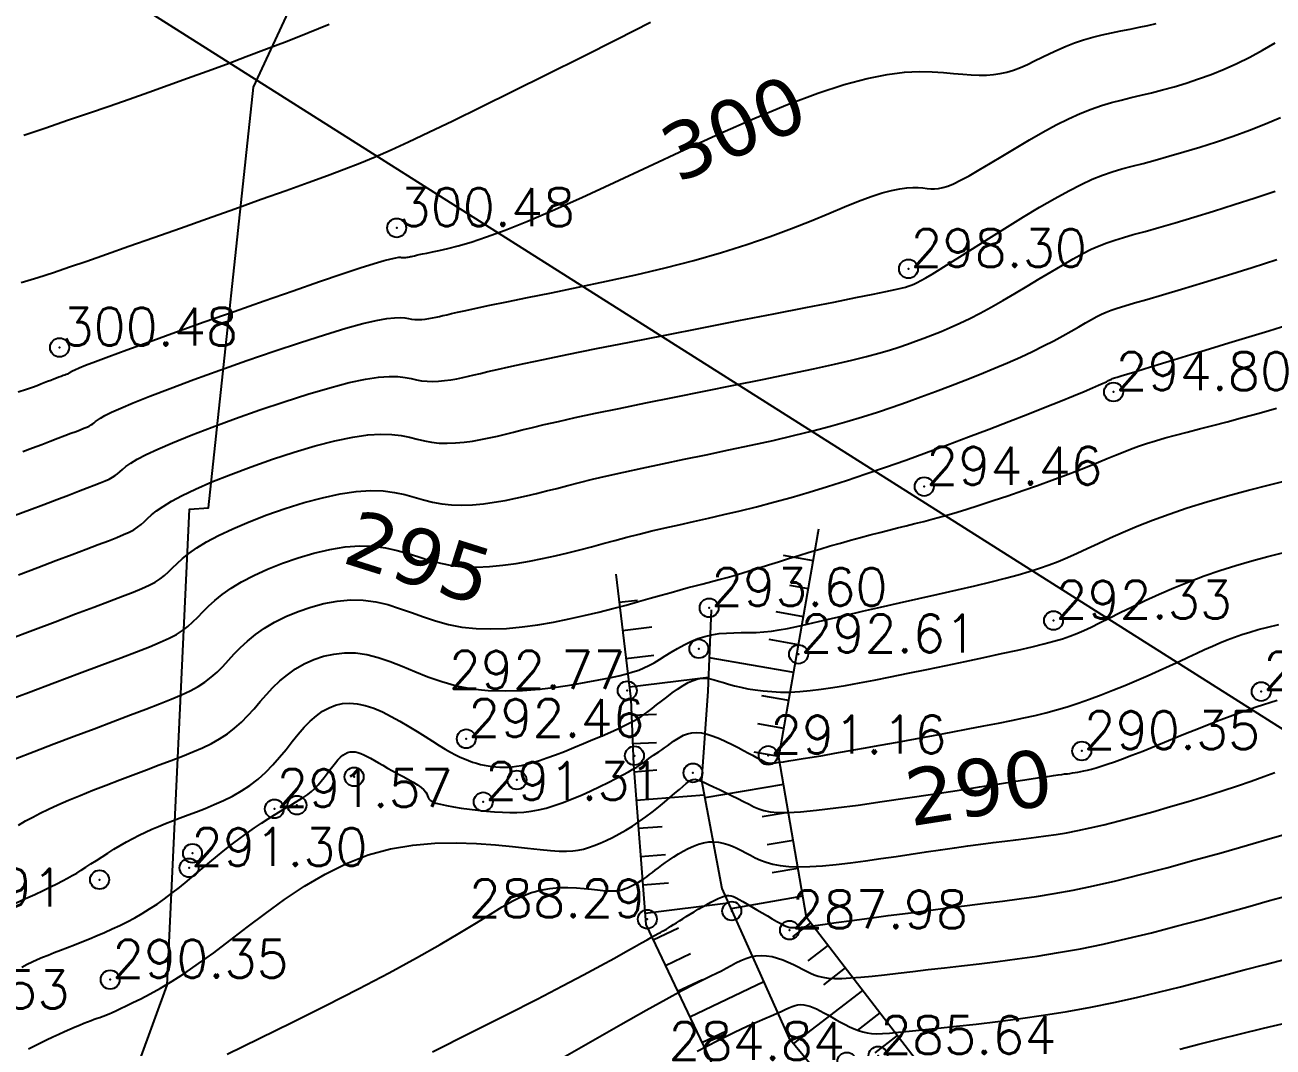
# Model space of a CAD drawing. Header units: millimetres. Extents: x 524954 to 526204, y 9523489 to 9524010.
# Drawn here: x 526052.41 to 526085.4, y 9523795.05 to 9523822.06 of the extents above; entities that cross this region are included whole.
import ezdxf
from ezdxf.enums import TextEntityAlignment as Align

# ---------------------------------------------------------------- set-up
doc = ezdxf.new("R2010")
doc.units = ezdxf.units.MM
doc.header["$PDMODE"] = 32
doc.header["$PDSIZE"] = 0.5
for name, color, linetype in [('CN_01_00', 3, 'Continuous'), ('CN_02_00', 4, 'Continuous'), ('CN_05_00', 6, 'Continuous'), ('CN_10_00', 1, 'Continuous'), ('Cotation Courbes de niveau', 7, 'Continuous'), ('Haut_Talus', 30, 'Continuous'), ('PLUME_2', 1, 'Continuous'), ('PLUME_4', 3, 'Continuous'), ('Talus', 2, 'Continuous'), ('TopoAlt', 3, 'Continuous'), ('TOPOJIS', 7, 'Continuous')]:
    doc.layers.add(name, color=color, linetype=linetype)
doc.styles.add('Simplex 1.0', font='Simplex.shx', dxfattribs={"width": 0.99, "height": 1})
doc.styles.add('Verdana 1.0', font='verdana.ttf', dxfattribs={"width": 0.99, "height": 1})

# ---------------------------------------------------------------- blocks, each defined once
blk = doc.blocks.new('TCPOINT M')
at = {"color": 0}
blk.add_point((0, 0), dxfattribs=at)
at = {"layer": 'TopoAlt', "style": 'Simplex 1.0', "width": 0.99}
blk.add_attdef('ALT', (0.15, 0.15), '', height=1, dxfattribs=at)

msp = doc.modelspace()

# ---------------------------------------------------------------- linework, layer by layer
at = {"layer": 'CN_01_00', "flags": 128}
for points, elevation in [([(526052.307, 9523815.254), (526052.746, 9523815.388), (526053.165, 9523815.521), (526053.589, 9523815.663), (526054.046, 9523815.82), (526054.563, 9523816), (526055.157, 9523816.209), (526055.815, 9523816.441), (526056.516, 9523816.689), (526057.238, 9523816.945), (526057.958, 9523817.202), (526058.656, 9523817.451), (526059.31, 9523817.685), (526059.897, 9523817.897), (526060.404, 9523818.082), (526060.85, 9523818.249), (526061.262, 9523818.409), (526061.664, 9523818.574), (526062.085, 9523818.757), (526062.55, 9523818.969), (526063.086, 9523819.222), (526063.72, 9523819.529), (526064.468, 9523819.895), (526065.308, 9523820.31), (526066.208, 9523820.757), (526067.136, 9523821.22), (526068.06, 9523821.682), (526068.948, 9523822.128)], 301), ([(526052.353, 9523810.784), (526052.609, 9523810.883), (526052.851, 9523810.976), (526053.074, 9523811.061), (526053.279, 9523811.139), (526053.462, 9523811.208), (526053.623, 9523811.268), (526053.758, 9523811.319), (526053.871, 9523811.363), (526053.965, 9523811.399), (526054.042, 9523811.431), (526054.105, 9523811.46), (526054.157, 9523811.488), (526054.2, 9523811.515), (526054.238, 9523811.544), (526054.276, 9523811.577), (526054.326, 9523811.617), (526054.402, 9523811.668), (526054.521, 9523811.736), (526054.696, 9523811.823), (526054.941, 9523811.934), (526055.273, 9523812.074), (526055.705, 9523812.247), (526056.246, 9523812.453), (526056.874, 9523812.686), (526057.56, 9523812.934), (526058.277, 9523813.188), (526058.997, 9523813.436), (526059.69, 9523813.668), (526060.329, 9523813.873), (526060.886, 9523814.042), (526061.339, 9523814.166), (526061.696, 9523814.25), (526061.971, 9523814.3), (526062.179, 9523814.323), (526062.334, 9523814.327), (526062.451, 9523814.317), (526062.544, 9523814.301), (526062.627, 9523814.286), (526062.713, 9523814.277), (526062.803, 9523814.275), (526062.896, 9523814.279), (526062.991, 9523814.287), (526063.086, 9523814.3), (526063.181, 9523814.317), (526063.275, 9523814.335), (526063.366, 9523814.356), (526063.457, 9523814.377), (526063.557, 9523814.401), (526063.682, 9523814.431), (526063.844, 9523814.469), (526064.058, 9523814.516), (526064.336, 9523814.576), (526064.694, 9523814.651), (526065.144, 9523814.742), (526065.695, 9523814.852), (526066.331, 9523814.981), (526067.034, 9523815.125), (526067.781, 9523815.284), (526068.554, 9523815.457), (526069.331, 9523815.642), (526070.092, 9523815.837), (526070.817, 9523816.042), (526071.49, 9523816.253), (526072.108, 9523816.467), (526072.674, 9523816.678), (526073.188, 9523816.883), (526073.654, 9523817.074), (526074.073, 9523817.249), (526074.446, 9523817.401), (526074.775, 9523817.526), (526075.064, 9523817.62), (526075.314, 9523817.687), (526075.531, 9523817.729), (526075.719, 9523817.753), (526075.881, 9523817.761), (526076.022, 9523817.759), (526076.145, 9523817.751), (526076.254, 9523817.74), (526076.355, 9523817.731), (526076.453, 9523817.729), (526076.556, 9523817.737), (526076.669, 9523817.76), (526076.8, 9523817.8), (526076.955, 9523817.864), (526077.141, 9523817.953), (526077.364, 9523818.074), (526077.63, 9523818.226), (526077.931, 9523818.406), (526078.259, 9523818.603), (526078.606, 9523818.811), (526078.961, 9523819.021), (526079.318, 9523819.225), (526079.666, 9523819.415), (526079.997, 9523819.582), (526080.305, 9523819.721), (526080.593, 9523819.835), (526080.866, 9523819.929), (526081.129, 9523820.007), (526081.387, 9523820.075), (526081.646, 9523820.137), (526081.911, 9523820.199), (526082.188, 9523820.265), (526082.48, 9523820.34), (526082.786, 9523820.426), (526083.104, 9523820.522), (526083.431, 9523820.631), (526083.765, 9523820.753), (526084.104, 9523820.889), (526084.445, 9523821.04), (526084.785, 9523821.207), (526085.123, 9523821.39), (526085.454, 9523821.583)], 299), ([(526052.238, 9523807.529), (526052.75, 9523807.724), (526053.224, 9523807.903), (526053.652, 9523808.065), (526054.028, 9523808.206), (526054.347, 9523808.326), (526054.613, 9523808.428), (526054.833, 9523808.514), (526055.014, 9523808.589), (526055.162, 9523808.657), (526055.284, 9523808.721), (526055.386, 9523808.786), (526055.476, 9523808.854), (526055.561, 9523808.929), (526055.65, 9523809.014), (526055.756, 9523809.109), (526055.889, 9523809.216), (526056.061, 9523809.336), (526056.282, 9523809.472), (526056.564, 9523809.624), (526056.919, 9523809.794), (526057.351, 9523809.982), (526057.847, 9523810.182), (526058.387, 9523810.385), (526058.952, 9523810.583), (526059.522, 9523810.769), (526060.079, 9523810.933), (526060.602, 9523811.07), (526061.072, 9523811.169), (526061.475, 9523811.226), (526061.817, 9523811.246), (526062.107, 9523811.237), (526062.357, 9523811.207), (526062.576, 9523811.163), (526062.776, 9523811.113), (526062.967, 9523811.066), (526063.159, 9523811.029), (526063.361, 9523811.008), (526063.573, 9523811.003), (526063.791, 9523811.012), (526064.014, 9523811.033), (526064.238, 9523811.064), (526064.462, 9523811.102), (526064.682, 9523811.146), (526064.897, 9523811.193), (526065.107, 9523811.243), (526065.322, 9523811.297), (526065.555, 9523811.355), (526065.822, 9523811.421), (526066.135, 9523811.497), (526066.508, 9523811.583), (526066.955, 9523811.683), (526067.49, 9523811.797), (526068.118, 9523811.927), (526068.824, 9523812.07), (526069.58, 9523812.222), (526070.362, 9523812.379), (526071.146, 9523812.536), (526071.906, 9523812.69), (526072.618, 9523812.836), (526073.256, 9523812.972), (526073.803, 9523813.092), (526074.263, 9523813.2), (526074.651, 9523813.297), (526074.979, 9523813.385), (526075.26, 9523813.467), (526075.507, 9523813.546), (526075.733, 9523813.623), (526075.95, 9523813.701), (526076.169, 9523813.782), (526076.394, 9523813.869), (526076.626, 9523813.962), (526076.868, 9523814.064), (526077.12, 9523814.177), (526077.383, 9523814.303), (526077.66, 9523814.443), (526077.952, 9523814.6), (526078.26, 9523814.773), (526078.578, 9523814.959), (526078.9, 9523815.152), (526079.221, 9523815.346), (526079.534, 9523815.535), (526079.834, 9523815.714), (526080.114, 9523815.876), (526080.369, 9523816.017), (526080.596, 9523816.132), (526080.803, 9523816.225), (526081.005, 9523816.304), (526081.215, 9523816.375), (526081.444, 9523816.444), (526081.706, 9523816.519), (526082.015, 9523816.604), (526082.382, 9523816.707), (526082.816, 9523816.833), (526083.304, 9523816.979), (526083.83, 9523817.14), (526084.375, 9523817.311), (526084.924, 9523817.489), (526085.458, 9523817.669)], 297), ([(526052.236, 9523800.914), (526052.424, 9523801.023), (526052.614, 9523801.127), (526052.813, 9523801.23), (526053.031, 9523801.336), (526053.277, 9523801.449), (526053.559, 9523801.57), (526053.872, 9523801.699), (526054.207, 9523801.833), (526054.557, 9523801.971), (526054.915, 9523802.109), (526055.273, 9523802.245), (526055.624, 9523802.378), (526055.96, 9523802.504), (526056.276, 9523802.623), (526056.569, 9523802.736), (526056.843, 9523802.846), (526057.098, 9523802.958), (526057.335, 9523803.073), (526057.555, 9523803.196), (526057.761, 9523803.328), (526057.951, 9523803.474), (526058.13, 9523803.634), (526058.299, 9523803.808), (526058.463, 9523803.989), (526058.626, 9523804.176), (526058.792, 9523804.363), (526058.964, 9523804.547), (526059.147, 9523804.724), (526059.345, 9523804.889), (526059.56, 9523805.041), (526059.792, 9523805.174), (526060.04, 9523805.286), (526060.301, 9523805.374), (526060.573, 9523805.434), (526060.856, 9523805.465), (526061.147, 9523805.462), (526061.444, 9523805.422), (526061.747, 9523805.345), (526062.058, 9523805.238), (526062.379, 9523805.111), (526062.712, 9523804.973), (526063.061, 9523804.835), (526063.427, 9523804.707), (526063.814, 9523804.597), (526064.224, 9523804.516), (526064.657, 9523804.471), (526065.106, 9523804.459), (526065.561, 9523804.474), (526066.012, 9523804.51), (526066.449, 9523804.562), (526066.862, 9523804.623), (526067.242, 9523804.688), (526067.578, 9523804.752), (526067.864, 9523804.809), (526068.104, 9523804.861), (526068.307, 9523804.91), (526068.481, 9523804.96), (526068.632, 9523805.012), (526068.77, 9523805.068), (526068.902, 9523805.132), (526069.037, 9523805.206), (526069.18, 9523805.291), (526069.332, 9523805.385), (526069.492, 9523805.483), (526069.659, 9523805.581), (526069.832, 9523805.676), (526070.011, 9523805.764), (526070.194, 9523805.841), (526070.38, 9523805.902), (526070.568, 9523805.945), (526070.759, 9523805.973), (526070.951, 9523805.989), (526071.145, 9523805.997), (526071.341, 9523806), (526071.538, 9523806.002), (526071.737, 9523806.008), (526071.936, 9523806.019), (526072.138, 9523806.04), (526072.347, 9523806.071), (526072.569, 9523806.112), (526072.812, 9523806.163), (526073.082, 9523806.224), (526073.384, 9523806.295), (526073.725, 9523806.375), (526074.113, 9523806.465), (526074.549, 9523806.565), (526075.024, 9523806.672), (526075.524, 9523806.784), (526076.037, 9523806.899), (526076.549, 9523807.015), (526077.046, 9523807.129), (526077.516, 9523807.238), (526077.946, 9523807.342), (526078.324, 9523807.438), (526078.658, 9523807.528), (526078.956, 9523807.615), (526079.227, 9523807.702), (526079.479, 9523807.79), (526079.723, 9523807.884), (526079.967, 9523807.986), (526080.219, 9523808.097), (526080.489, 9523808.222), (526080.779, 9523808.357), (526081.093, 9523808.502), (526081.435, 9523808.654), (526081.806, 9523808.811), (526082.211, 9523808.972), (526082.652, 9523809.135), (526083.132, 9523809.298), (526083.651, 9523809.458), (526084.196, 9523809.614), (526084.753, 9523809.764), (526085.304, 9523809.905), (526085.836, 9523810.036)], 293), ([(526052.328, 9523797.16), (526052.467, 9523797.235), (526052.601, 9523797.301), (526052.734, 9523797.362), (526052.871, 9523797.421), (526053.018, 9523797.481), (526053.177, 9523797.543), (526053.348, 9523797.61), (526053.529, 9523797.68), (526053.718, 9523797.753), (526053.913, 9523797.83), (526054.112, 9523797.91), (526054.313, 9523797.994), (526054.515, 9523798.08), (526054.715, 9523798.17), (526054.914, 9523798.264), (526055.112, 9523798.362), (526055.309, 9523798.467), (526055.506, 9523798.579), (526055.703, 9523798.698), (526055.9, 9523798.826), (526056.097, 9523798.964), (526056.295, 9523799.112), (526056.494, 9523799.269), (526056.694, 9523799.432), (526056.894, 9523799.598), (526057.094, 9523799.767), (526057.294, 9523799.936), (526057.495, 9523800.102), (526057.695, 9523800.264), (526057.895, 9523800.419), (526058.093, 9523800.567), (526058.288, 9523800.708), (526058.478, 9523800.84), (526058.662, 9523800.964), (526058.839, 9523801.079), (526059.006, 9523801.185), (526059.162, 9523801.28), (526059.306, 9523801.366), (526059.44, 9523801.444), (526059.563, 9523801.517), (526059.677, 9523801.587), (526059.784, 9523801.656), (526059.884, 9523801.727), (526059.979, 9523801.803), (526060.069, 9523801.885), (526060.155, 9523801.976), (526060.239, 9523802.074), (526060.319, 9523802.175), (526060.397, 9523802.277), (526060.471, 9523802.378), (526060.544, 9523802.474), (526060.613, 9523802.562), (526060.681, 9523802.641), (526060.747, 9523802.707), (526060.811, 9523802.76), (526060.874, 9523802.801), (526060.938, 9523802.83), (526061.003, 9523802.848), (526061.069, 9523802.854), (526061.138, 9523802.849), (526061.21, 9523802.834), (526061.286, 9523802.809), (526061.367, 9523802.774), (526061.453, 9523802.731), (526061.546, 9523802.681), (526061.646, 9523802.624), (526061.753, 9523802.561), (526061.869, 9523802.494), (526061.994, 9523802.422), (526062.128, 9523802.348), (526062.268, 9523802.272), (526062.408, 9523802.196), (526062.544, 9523802.12), (526062.672, 9523802.045), (526062.786, 9523801.974), (526062.881, 9523801.906), (526062.954, 9523801.843), (526063.002, 9523801.787), (526063.03, 9523801.736), (526063.047, 9523801.689), (526063.063, 9523801.646), (526063.084, 9523801.607), (526063.119, 9523801.569), (526063.177, 9523801.534), (526063.266, 9523801.498), (526063.393, 9523801.463), (526063.551, 9523801.428), (526063.737, 9523801.395), (526063.941, 9523801.363), (526064.159, 9523801.333), (526064.383, 9523801.307), (526064.607, 9523801.284), (526064.823, 9523801.266), (526065.028, 9523801.252), (526065.223, 9523801.245), (526065.412, 9523801.247), (526065.599, 9523801.258), (526065.788, 9523801.28), (526065.981, 9523801.314), (526066.184, 9523801.363), (526066.4, 9523801.428), (526066.631, 9523801.509), (526066.873, 9523801.604), (526067.12, 9523801.708), (526067.365, 9523801.818), (526067.602, 9523801.93), (526067.826, 9523802.04), (526068.031, 9523802.143), (526068.21, 9523802.238), (526068.359, 9523802.319), (526068.481, 9523802.389), (526068.58, 9523802.449), (526068.662, 9523802.501), (526068.73, 9523802.548), (526068.79, 9523802.59), (526068.845, 9523802.631), (526068.901, 9523802.672), (526068.961, 9523802.714), (526069.025, 9523802.758), (526069.093, 9523802.804), (526069.165, 9523802.852), (526069.24, 9523802.903), (526069.317, 9523802.956), (526069.395, 9523803.011), (526069.475, 9523803.068), (526069.556, 9523803.128), (526069.639, 9523803.187), (526069.726, 9523803.242), (526069.82, 9523803.29), (526069.921, 9523803.328), (526070.032, 9523803.352), (526070.155, 9523803.361), (526070.291, 9523803.349), (526070.441, 9523803.317), (526070.601, 9523803.266), (526070.768, 9523803.201), (526070.936, 9523803.126), (526071.101, 9523803.046), (526071.258, 9523802.965), (526071.403, 9523802.888), (526071.53, 9523802.818), (526071.637, 9523802.76), (526071.725, 9523802.713), (526071.796, 9523802.675), (526071.852, 9523802.645), (526071.896, 9523802.622), (526071.931, 9523802.605), (526071.958, 9523802.591), (526071.979, 9523802.58), (526071.999, 9523802.57), (526072.018, 9523802.562), (526072.042, 9523802.557), (526072.073, 9523802.553), (526072.115, 9523802.553), (526072.171, 9523802.556), (526072.244, 9523802.563), (526072.337, 9523802.574), (526072.455, 9523802.589), (526072.599, 9523802.61), (526072.772, 9523802.637), (526072.978, 9523802.67), (526073.218, 9523802.709), (526073.495, 9523802.756), (526073.812, 9523802.811), (526074.172, 9523802.875), (526074.575, 9523802.947), (526075.012, 9523803.025), (526075.472, 9523803.109), (526075.946, 9523803.196), (526076.422, 9523803.285), (526076.89, 9523803.372), (526077.339, 9523803.456), (526077.758, 9523803.536), (526078.139, 9523803.609), (526078.487, 9523803.679), (526078.808, 9523803.746), (526079.108, 9523803.814), (526079.396, 9523803.884), (526079.676, 9523803.96), (526079.957, 9523804.043), (526080.245, 9523804.137), (526080.544, 9523804.242), (526080.854, 9523804.357), (526081.168, 9523804.479), (526081.483, 9523804.607), (526081.794, 9523804.737), (526082.098, 9523804.868), (526082.39, 9523804.997), (526082.665, 9523805.121), (526082.92, 9523805.239), (526083.158, 9523805.35), (526083.381, 9523805.455), (526083.592, 9523805.553), (526083.795, 9523805.644), (526083.991, 9523805.73), (526084.184, 9523805.809), (526084.378, 9523805.882), (526084.575, 9523805.95), (526084.783, 9523806.015), (526085.009, 9523806.079), (526085.262, 9523806.145), (526085.549, 9523806.216)], 291), ([(526057.752, 9523794.858), (526058.597, 9523795.271), (526059.478, 9523795.706), (526060.365, 9523796.151), (526061.227, 9523796.591), (526062.036, 9523797.014), (526062.761, 9523797.406), (526063.381, 9523797.756), (526063.903, 9523798.064), (526064.341, 9523798.332), (526064.711, 9523798.561), (526065.026, 9523798.754), (526065.303, 9523798.912), (526065.554, 9523799.038), (526065.796, 9523799.133), (526066.04, 9523799.199), (526066.285, 9523799.241), (526066.527, 9523799.262), (526066.761, 9523799.266), (526066.985, 9523799.259), (526067.192, 9523799.243), (526067.381, 9523799.224), (526067.545, 9523799.205), (526067.684, 9523799.19), (526067.798, 9523799.18), (526067.894, 9523799.174), (526067.973, 9523799.173), (526068.041, 9523799.176), (526068.101, 9523799.184), (526068.158, 9523799.196), (526068.215, 9523799.213), (526068.276, 9523799.235), (526068.34, 9523799.26), (526068.408, 9523799.29), (526068.478, 9523799.324), (526068.55, 9523799.362), (526068.623, 9523799.404), (526068.697, 9523799.449), (526068.77, 9523799.498), (526068.843, 9523799.55), (526068.917, 9523799.605), (526068.993, 9523799.663), (526069.071, 9523799.724), (526069.155, 9523799.789), (526069.244, 9523799.856), (526069.34, 9523799.926), (526069.445, 9523800), (526069.558, 9523800.075), (526069.68, 9523800.151), (526069.808, 9523800.225), (526069.941, 9523800.294), (526070.077, 9523800.355), (526070.213, 9523800.406), (526070.349, 9523800.445), (526070.483, 9523800.468), (526070.614, 9523800.474), (526070.74, 9523800.464), (526070.865, 9523800.44), (526070.987, 9523800.404), (526071.107, 9523800.359), (526071.226, 9523800.305), (526071.345, 9523800.245), (526071.465, 9523800.182), (526071.585, 9523800.116), (526071.712, 9523800.051), (526071.848, 9523799.989), (526072.001, 9523799.932), (526072.173, 9523799.883), (526072.37, 9523799.845), (526072.597, 9523799.819), (526072.859, 9523799.809), (526073.158, 9523799.816), (526073.49, 9523799.838), (526073.85, 9523799.873), (526074.23, 9523799.918), (526074.625, 9523799.97), (526075.028, 9523800.028), (526075.434, 9523800.088), (526075.835, 9523800.148), (526076.228, 9523800.205), (526076.609, 9523800.26), (526076.978, 9523800.312), (526077.333, 9523800.362), (526077.674, 9523800.408), (526078, 9523800.451), (526078.309, 9523800.49), (526078.6, 9523800.527), (526078.875, 9523800.56), (526079.138, 9523800.593), (526079.398, 9523800.627), (526079.663, 9523800.666), (526079.941, 9523800.712), (526080.239, 9523800.769), (526080.565, 9523800.838), (526080.926, 9523800.922), (526081.329, 9523801.023), (526081.764, 9523801.139), (526082.221, 9523801.267), (526082.69, 9523801.402), (526083.158, 9523801.542), (526083.617, 9523801.682), (526084.054, 9523801.821), (526084.458, 9523801.954), (526084.823, 9523802.079), (526085.152, 9523802.195), (526085.451, 9523802.304)], 289), ([(526066.436, 9523794.654), (526067.358, 9523795.187), (526068.163, 9523795.649), (526068.825, 9523796.023), (526069.356, 9523796.316), (526069.774, 9523796.541), (526070.097, 9523796.71), (526070.345, 9523796.835), (526070.535, 9523796.928), (526070.687, 9523797.001), (526070.819, 9523797.066), (526070.947, 9523797.134), (526071.074, 9523797.203), (526071.201, 9523797.27), (526071.33, 9523797.332), (526071.46, 9523797.387), (526071.592, 9523797.43), (526071.728, 9523797.459), (526071.867, 9523797.471), (526072.01, 9523797.463), (526072.156, 9523797.439), (526072.302, 9523797.4), (526072.446, 9523797.35), (526072.586, 9523797.293), (526072.721, 9523797.231), (526072.848, 9523797.168), (526072.965, 9523797.107), (526073.071, 9523797.051), (526073.171, 9523797.001), (526073.272, 9523796.957), (526073.38, 9523796.921), (526073.5, 9523796.893), (526073.64, 9523796.873), (526073.804, 9523796.863), (526074, 9523796.864), (526074.233, 9523796.875), (526074.5, 9523796.895), (526074.8, 9523796.924), (526075.131, 9523796.96), (526075.491, 9523797.001), (526075.876, 9523797.047), (526076.284, 9523797.095), (526076.714, 9523797.145), (526077.164, 9523797.196), (526077.633, 9523797.25), (526078.122, 9523797.309), (526078.634, 9523797.376), (526079.168, 9523797.453), (526079.725, 9523797.543), (526080.306, 9523797.648), (526080.912, 9523797.771), (526081.543, 9523797.914), (526082.189, 9523798.071), (526082.842, 9523798.239), (526083.49, 9523798.413), (526084.124, 9523798.588), (526084.733, 9523798.758), (526085.308, 9523798.918), (526085.838, 9523799.065)], 287)]:
    msp.add_lwpolyline(points, dxfattribs=dict(at, elevation=elevation))
at = {"layer": 'CN_02_00', "flags": 128}
for points, elevation in [([(526052.376, 9523819.149), (526052.96, 9523819.344), (526053.532, 9523819.538), (526054.091, 9523819.729), (526054.634, 9523819.916), (526055.164, 9523820.1), (526055.684, 9523820.283), (526056.198, 9523820.465), (526056.709, 9523820.649), (526057.221, 9523820.835), (526057.736, 9523821.026), (526058.259, 9523821.221), (526058.793, 9523821.423), (526059.336, 9523821.633), (526059.89, 9523821.85), (526060.454, 9523822.076)], 302), ([(526052.127, 9523809.092), (526052.532, 9523809.247), (526052.907, 9523809.39), (526053.25, 9523809.52), (526053.557, 9523809.636), (526053.825, 9523809.737), (526054.052, 9523809.823), (526054.242, 9523809.895), (526054.399, 9523809.957), (526054.528, 9523810.01), (526054.633, 9523810.059), (526054.72, 9523810.104), (526054.793, 9523810.15), (526054.857, 9523810.199), (526054.918, 9523810.253), (526054.988, 9523810.315), (526055.079, 9523810.388), (526055.205, 9523810.476), (526055.378, 9523810.58), (526055.612, 9523810.703), (526055.919, 9523810.849), (526056.312, 9523811.02), (526056.798, 9523811.218), (526057.36, 9523811.434), (526057.973, 9523811.659), (526058.614, 9523811.885), (526059.259, 9523812.102), (526059.884, 9523812.301), (526060.466, 9523812.471), (526060.979, 9523812.606), (526061.407, 9523812.696), (526061.757, 9523812.748), (526062.039, 9523812.769), (526062.268, 9523812.765), (526062.455, 9523812.745), (526062.614, 9523812.715), (526062.756, 9523812.684), (526062.893, 9523812.657), (526063.037, 9523812.643), (526063.188, 9523812.639), (526063.343, 9523812.645), (526063.502, 9523812.66), (526063.662, 9523812.682), (526063.821, 9523812.709), (526063.979, 9523812.741), (526064.132, 9523812.774), (526064.283, 9523812.81), (526064.446, 9523812.85), (526064.641, 9523812.898), (526064.887, 9523812.955), (526065.201, 9523813.027), (526065.603, 9523813.114), (526066.111, 9523813.222), (526066.744, 9523813.352), (526067.512, 9523813.506), (526068.386, 9523813.679), (526069.33, 9523813.865), (526070.305, 9523814.056), (526071.276, 9523814.245), (526072.204, 9523814.426), (526073.053, 9523814.591), (526073.786, 9523814.735), (526074.373, 9523814.852), (526074.827, 9523814.944), (526075.165, 9523815.014), (526075.407, 9523815.066), (526075.573, 9523815.105), (526075.682, 9523815.133), (526075.753, 9523815.154), (526075.806, 9523815.173), (526075.858, 9523815.192), (526075.918, 9523815.217), (526075.994, 9523815.253), (526076.093, 9523815.305), (526076.222, 9523815.378), (526076.389, 9523815.476), (526076.601, 9523815.605), (526076.866, 9523815.769), (526077.187, 9523815.972), (526077.554, 9523816.205), (526077.955, 9523816.459), (526078.377, 9523816.723), (526078.805, 9523816.987), (526079.227, 9523817.241), (526079.629, 9523817.475), (526079.999, 9523817.679), (526080.327, 9523817.846), (526080.62, 9523817.98), (526080.891, 9523818.087), (526081.149, 9523818.176), (526081.406, 9523818.253), (526081.673, 9523818.326), (526081.963, 9523818.401), (526082.285, 9523818.486), (526082.648, 9523818.587), (526083.045, 9523818.702), (526083.467, 9523818.831), (526083.903, 9523818.971), (526084.344, 9523819.121), (526084.781, 9523819.279), (526085.202, 9523819.443), (526085.599, 9523819.611)], 298), ([(526052.007, 9523805.836), (526052.619, 9523806.068), (526053.205, 9523806.289), (526053.748, 9523806.493), (526054.231, 9523806.675), (526054.641, 9523806.829), (526054.984, 9523806.96), (526055.267, 9523807.071), (526055.5, 9523807.168), (526055.69, 9523807.256), (526055.847, 9523807.338), (526055.979, 9523807.421), (526056.095, 9523807.509), (526056.203, 9523807.605), (526056.312, 9523807.712), (526056.433, 9523807.829), (526056.573, 9523807.956), (526056.744, 9523808.093), (526056.953, 9523808.241), (526057.21, 9523808.399), (526057.525, 9523808.568), (526057.903, 9523808.747), (526058.333, 9523808.93), (526058.8, 9523809.11), (526059.289, 9523809.281), (526059.785, 9523809.435), (526060.273, 9523809.566), (526060.738, 9523809.668), (526061.165, 9523809.732), (526061.543, 9523809.756), (526061.877, 9523809.744), (526062.175, 9523809.705), (526062.446, 9523809.648), (526062.697, 9523809.581), (526062.939, 9523809.512), (526063.179, 9523809.449), (526063.425, 9523809.401), (526063.685, 9523809.374), (526063.958, 9523809.368), (526064.238, 9523809.379), (526064.525, 9523809.406), (526064.814, 9523809.445), (526065.102, 9523809.495), (526065.386, 9523809.551), (526065.663, 9523809.612), (526065.931, 9523809.676), (526066.197, 9523809.743), (526066.47, 9523809.813), (526066.758, 9523809.888), (526067.07, 9523809.967), (526067.414, 9523810.052), (526067.8, 9523810.144), (526068.235, 9523810.242), (526068.725, 9523810.349), (526069.261, 9523810.461), (526069.83, 9523810.58), (526070.419, 9523810.702), (526071.016, 9523810.827), (526071.608, 9523810.954), (526072.183, 9523811.081), (526072.727, 9523811.208), (526073.232, 9523811.333), (526073.7, 9523811.456), (526074.137, 9523811.58), (526074.551, 9523811.704), (526074.947, 9523811.83), (526075.332, 9523811.959), (526075.712, 9523812.092), (526076.093, 9523812.229), (526076.48, 9523812.372), (526076.87, 9523812.52), (526077.259, 9523812.67), (526077.643, 9523812.823), (526078.017, 9523812.977), (526078.378, 9523813.13), (526078.72, 9523813.282), (526079.039, 9523813.43), (526079.333, 9523813.575), (526079.601, 9523813.714), (526079.845, 9523813.846), (526080.065, 9523813.969), (526080.264, 9523814.083), (526080.442, 9523814.186), (526080.6, 9523814.277), (526080.739, 9523814.354), (526080.864, 9523814.417), (526080.986, 9523814.471), (526081.12, 9523814.521), (526081.281, 9523814.574), (526081.482, 9523814.636), (526081.739, 9523814.711), (526082.067, 9523814.807), (526082.479, 9523814.928), (526082.984, 9523815.079), (526083.563, 9523815.255), (526084.192, 9523815.448), (526084.847, 9523815.651), (526085.503, 9523815.857)], 296), ([(526052.15, 9523802.668), (526052.649, 9523802.86), (526053.174, 9523803.06), (526053.709, 9523803.263), (526054.235, 9523803.462), (526054.738, 9523803.651), (526055.2, 9523803.825), (526055.607, 9523803.978), (526055.963, 9523804.115), (526056.273, 9523804.238), (526056.542, 9523804.353), (526056.777, 9523804.464), (526056.983, 9523804.575), (526057.166, 9523804.692), (526057.333, 9523804.819), (526057.487, 9523804.958), (526057.637, 9523805.109), (526057.786, 9523805.269), (526057.942, 9523805.436), (526058.109, 9523805.606), (526058.294, 9523805.778), (526058.501, 9523805.949), (526058.738, 9523806.116), (526059.008, 9523806.276), (526059.306, 9523806.426), (526059.627, 9523806.56), (526059.963, 9523806.676), (526060.31, 9523806.768), (526060.662, 9523806.832), (526061.011, 9523806.864), (526061.351, 9523806.859), (526061.679, 9523806.815), (526061.998, 9523806.74), (526062.311, 9523806.642), (526062.623, 9523806.532), (526062.939, 9523806.417), (526063.264, 9523806.308), (526063.602, 9523806.214), (526063.958, 9523806.144), (526064.334, 9523806.106), (526064.727, 9523806.097), (526065.134, 9523806.113), (526065.548, 9523806.152), (526065.966, 9523806.209), (526066.383, 9523806.28), (526066.794, 9523806.362), (526067.194, 9523806.45), (526067.579, 9523806.542), (526067.948, 9523806.636), (526068.298, 9523806.729), (526068.629, 9523806.82), (526068.938, 9523806.907), (526069.225, 9523806.99), (526069.488, 9523807.065), (526069.726, 9523807.133), (526069.937, 9523807.191), (526070.128, 9523807.241), (526070.303, 9523807.285), (526070.468, 9523807.327), (526070.63, 9523807.368), (526070.795, 9523807.411), (526070.967, 9523807.457), (526071.153, 9523807.51), (526071.358, 9523807.571), (526071.58, 9523807.639), (526071.817, 9523807.713), (526072.067, 9523807.791), (526072.327, 9523807.873), (526072.594, 9523807.957), (526072.866, 9523808.042), (526073.141, 9523808.127), (526073.417, 9523808.209), (526073.691, 9523808.29), (526073.964, 9523808.368), (526074.232, 9523808.444), (526074.496, 9523808.516), (526074.753, 9523808.585), (526075.003, 9523808.65), (526075.244, 9523808.712), (526075.476, 9523808.769), (526075.704, 9523808.825), (526075.932, 9523808.881), (526076.167, 9523808.941), (526076.414, 9523809.005), (526076.678, 9523809.078), (526076.966, 9523809.161), (526077.282, 9523809.257), (526077.63, 9523809.367), (526078.003, 9523809.488), (526078.391, 9523809.619), (526078.785, 9523809.754), (526079.177, 9523809.892), (526079.556, 9523810.029), (526079.914, 9523810.161), (526080.241, 9523810.286), (526080.53, 9523810.4), (526080.787, 9523810.505), (526081.018, 9523810.601), (526081.232, 9523810.69), (526081.435, 9523810.773), (526081.635, 9523810.852), (526081.84, 9523810.927), (526082.057, 9523811), (526082.292, 9523811.072), (526082.547, 9523811.145), (526082.825, 9523811.221), (526083.127, 9523811.3), (526083.453, 9523811.384), (526083.805, 9523811.475), (526084.185, 9523811.575), (526084.593, 9523811.684), (526085.03, 9523811.804), (526085.487, 9523811.932)], 294), ([(526052.157, 9523798.848), (526052.421, 9523798.97), (526052.666, 9523799.084), (526052.887, 9523799.187), (526053.08, 9523799.279), (526053.249, 9523799.361), (526053.398, 9523799.437), (526053.532, 9523799.509), (526053.657, 9523799.578), (526053.776, 9523799.648), (526053.896, 9523799.722), (526054.021, 9523799.801), (526054.154, 9523799.887), (526054.296, 9523799.98), (526054.446, 9523800.077), (526054.601, 9523800.176), (526054.761, 9523800.277), (526054.925, 9523800.376), (526055.091, 9523800.473), (526055.258, 9523800.564), (526055.425, 9523800.65), (526055.593, 9523800.73), (526055.764, 9523800.807), (526055.94, 9523800.881), (526056.122, 9523800.955), (526056.311, 9523801.029), (526056.511, 9523801.104), (526056.721, 9523801.183), (526056.944, 9523801.267), (526057.176, 9523801.357), (526057.413, 9523801.455), (526057.654, 9523801.563), (526057.893, 9523801.683), (526058.128, 9523801.816), (526058.355, 9523801.964), (526058.57, 9523802.129), (526058.772, 9523802.311), (526058.961, 9523802.506), (526059.14, 9523802.71), (526059.31, 9523802.916), (526059.474, 9523803.119), (526059.634, 9523803.315), (526059.793, 9523803.498), (526059.951, 9523803.663), (526060.112, 9523803.805), (526060.277, 9523803.923), (526060.446, 9523804.016), (526060.621, 9523804.083), (526060.804, 9523804.123), (526060.994, 9523804.135), (526061.194, 9523804.12), (526061.405, 9523804.075), (526061.626, 9523804.002), (526061.856, 9523803.904), (526062.089, 9523803.788), (526062.322, 9523803.659), (526062.552, 9523803.523), (526062.774, 9523803.385), (526062.984, 9523803.252), (526063.179, 9523803.129), (526063.356, 9523803.02), (526063.515, 9523802.925), (526063.66, 9523802.843), (526063.792, 9523802.773), (526063.914, 9523802.713), (526064.029, 9523802.662), (526064.137, 9523802.618), (526064.242, 9523802.58), (526064.346, 9523802.548), (526064.449, 9523802.519), (526064.551, 9523802.496), (526064.653, 9523802.477), (526064.756, 9523802.462), (526064.859, 9523802.452), (526064.962, 9523802.446), (526065.067, 9523802.444), (526065.174, 9523802.447), (526065.285, 9523802.454), (526065.403, 9523802.469), (526065.532, 9523802.492), (526065.673, 9523802.524), (526065.831, 9523802.566), (526066.008, 9523802.621), (526066.207, 9523802.688), (526066.429, 9523802.77), (526066.669, 9523802.862), (526066.919, 9523802.963), (526067.173, 9523803.067), (526067.423, 9523803.173), (526067.662, 9523803.276), (526067.883, 9523803.373), (526068.078, 9523803.461), (526068.243, 9523803.537), (526068.381, 9523803.604), (526068.499, 9523803.665), (526068.602, 9523803.724), (526068.696, 9523803.782), (526068.788, 9523803.845), (526068.883, 9523803.915), (526068.987, 9523803.996), (526069.104, 9523804.089), (526069.234, 9523804.191), (526069.372, 9523804.298), (526069.515, 9523804.405), (526069.66, 9523804.508), (526069.803, 9523804.6), (526069.942, 9523804.679), (526070.073, 9523804.739), (526070.193, 9523804.777), (526070.305, 9523804.795), (526070.413, 9523804.795), (526070.52, 9523804.781), (526070.629, 9523804.755), (526070.745, 9523804.721), (526070.869, 9523804.681), (526071.007, 9523804.639), (526071.16, 9523804.597), (526071.329, 9523804.556), (526071.513, 9523804.519), (526071.711, 9523804.486), (526071.923, 9523804.46), (526072.147, 9523804.441), (526072.383, 9523804.431), (526072.631, 9523804.431), (526072.889, 9523804.444), (526073.162, 9523804.468), (526073.452, 9523804.503), (526073.764, 9523804.549), (526074.1, 9523804.605), (526074.464, 9523804.672), (526074.86, 9523804.748), (526075.292, 9523804.834), (526075.759, 9523804.928), (526076.252, 9523805.028), (526076.759, 9523805.133), (526077.265, 9523805.239), (526077.758, 9523805.344), (526078.225, 9523805.445), (526078.653, 9523805.54), (526079.03, 9523805.627), (526079.345, 9523805.703), (526079.609, 9523805.772), (526079.833, 9523805.838), (526080.031, 9523805.905), (526080.216, 9523805.976), (526080.399, 9523806.056), (526080.595, 9523806.148), (526080.815, 9523806.257), (526081.07, 9523806.384), (526081.359, 9523806.528), (526081.678, 9523806.683), (526082.022, 9523806.847), (526082.389, 9523807.015), (526082.773, 9523807.182), (526083.172, 9523807.346), (526083.581, 9523807.501), (526083.996, 9523807.644), (526084.416, 9523807.777), (526084.838, 9523807.9), (526085.261, 9523808.014), (526085.683, 9523808.121)], 292), ([(526063.178, 9523794.926), (526064.216, 9523795.441), (526065.148, 9523795.909), (526065.947, 9523796.316), (526066.617, 9523796.663), (526067.173, 9523796.956), (526067.628, 9523797.2), (526067.994, 9523797.401), (526068.287, 9523797.565), (526068.518, 9523797.697), (526068.703, 9523797.802), (526068.852, 9523797.886), (526068.972, 9523797.953), (526069.068, 9523798.005), (526069.146, 9523798.047), (526069.209, 9523798.08), (526069.264, 9523798.109), (526069.314, 9523798.136), (526069.366, 9523798.166), (526069.422, 9523798.2), (526069.485, 9523798.239), (526069.553, 9523798.283), (526069.628, 9523798.331), (526069.709, 9523798.383), (526069.796, 9523798.438), (526069.89, 9523798.498), (526069.99, 9523798.56), (526070.096, 9523798.625), (526070.206, 9523798.691), (526070.318, 9523798.756), (526070.429, 9523798.819), (526070.537, 9523798.878), (526070.64, 9523798.931), (526070.735, 9523798.977), (526070.819, 9523799.013), (526070.893, 9523799.038), (526070.957, 9523799.052), (526071.017, 9523799.055), (526071.075, 9523799.046), (526071.137, 9523799.026), (526071.206, 9523798.995), (526071.286, 9523798.952), (526071.382, 9523798.897), (526071.494, 9523798.832), (526071.62, 9523798.758), (526071.756, 9523798.678), (526071.895, 9523798.597), (526072.033, 9523798.516), (526072.164, 9523798.439), (526072.284, 9523798.37), (526072.388, 9523798.311), (526072.474, 9523798.265), (526072.55, 9523798.232), (526072.629, 9523798.212), (526072.724, 9523798.204), (526072.847, 9523798.208), (526073.009, 9523798.224), (526073.223, 9523798.251), (526073.502, 9523798.289), (526073.853, 9523798.336), (526074.267, 9523798.392), (526074.73, 9523798.455), (526075.229, 9523798.521), (526075.751, 9523798.59), (526076.28, 9523798.659), (526076.804, 9523798.726), (526077.31, 9523798.789), (526077.787, 9523798.847), (526078.244, 9523798.903), (526078.693, 9523798.962), (526079.146, 9523799.027), (526079.615, 9523799.104), (526080.113, 9523799.196), (526080.652, 9523799.307), (526081.244, 9523799.443), (526081.896, 9523799.605), (526082.591, 9523799.787), (526083.309, 9523799.983), (526084.029, 9523800.185), (526084.728, 9523800.384), (526085.385, 9523800.575), (526085.979, 9523800.749)], 288), ([(526070.176, 9523794.936), (526070.725, 9523795.222), (526071.161, 9523795.439), (526071.501, 9523795.6), (526071.764, 9523795.717), (526071.969, 9523795.804), (526072.134, 9523795.873), (526072.275, 9523795.935), (526072.398, 9523795.992), (526072.505, 9523796.042), (526072.6, 9523796.085), (526072.686, 9523796.12), (526072.765, 9523796.146), (526072.841, 9523796.163), (526072.916, 9523796.169), (526072.993, 9523796.165), (526073.073, 9523796.151), (526073.156, 9523796.127), (526073.243, 9523796.095), (526073.333, 9523796.055), (526073.428, 9523796.008), (526073.527, 9523795.956), (526073.631, 9523795.898), (526073.74, 9523795.837), (526073.853, 9523795.772), (526073.97, 9523795.708), (526074.088, 9523795.645), (526074.207, 9523795.586), (526074.325, 9523795.532), (526074.442, 9523795.485), (526074.556, 9523795.448), (526074.668, 9523795.421), (526074.785, 9523795.405), (526074.918, 9523795.4), (526075.074, 9523795.404), (526075.265, 9523795.417), (526075.498, 9523795.438), (526075.785, 9523795.467), (526076.133, 9523795.504), (526076.55, 9523795.547), (526077.028, 9523795.598), (526077.556, 9523795.657), (526078.124, 9523795.725), (526078.721, 9523795.802), (526079.336, 9523795.89), (526079.96, 9523795.989), (526080.581, 9523796.1), (526081.19, 9523796.223), (526081.788, 9523796.355), (526082.374, 9523796.496), (526082.951, 9523796.642), (526083.52, 9523796.791), (526084.081, 9523796.94), (526084.636, 9523797.088), (526085.187, 9523797.232), (526085.733, 9523797.37)], 286)]:
    msp.add_lwpolyline(points, dxfattribs=dict(at, elevation=elevation))
at = {"layer": 'CN_05_00', "flags": 128}
for points, elevation in [([(526051.791, 9523804.15), (526052.502, 9523804.417), (526053.197, 9523804.679), (526053.852, 9523804.925), (526054.439, 9523805.146), (526054.939, 9523805.334), (526055.357, 9523805.493), (526055.702, 9523805.629), (526055.986, 9523805.747), (526056.219, 9523805.854), (526056.411, 9523805.955), (526056.572, 9523806.056), (526056.714, 9523806.164), (526056.845, 9523806.282), (526056.975, 9523806.411), (526057.11, 9523806.549), (526057.258, 9523806.696), (526057.426, 9523806.85), (526057.623, 9523807.009), (526057.856, 9523807.174), (526058.132, 9523807.342), (526058.455, 9523807.511), (526058.819, 9523807.678), (526059.213, 9523807.835), (526059.626, 9523807.978), (526060.048, 9523808.101), (526060.467, 9523808.199), (526060.874, 9523808.266), (526061.258, 9523808.295), (526061.611, 9523808.285), (526061.937, 9523808.242), (526062.243, 9523808.174), (526062.534, 9523808.09), (526062.818, 9523807.999), (526063.102, 9523807.91), (526063.39, 9523807.832), (526063.691, 9523807.773), (526064.01, 9523807.74), (526064.342, 9523807.732), (526064.686, 9523807.746), (526065.037, 9523807.779), (526065.39, 9523807.827), (526065.742, 9523807.887), (526066.09, 9523807.956), (526066.428, 9523808.031), (526066.755, 9523808.109), (526067.072, 9523808.189), (526067.384, 9523808.271), (526067.693, 9523808.354), (526068.004, 9523808.437), (526068.32, 9523808.521), (526068.644, 9523808.605), (526068.98, 9523808.687), (526069.332, 9523808.77), (526069.698, 9523808.852), (526070.08, 9523808.937), (526070.476, 9523809.025), (526070.886, 9523809.119), (526071.31, 9523809.218), (526071.747, 9523809.327), (526072.198, 9523809.444), (526072.661, 9523809.573), (526073.136, 9523809.712), (526073.624, 9523809.862), (526074.123, 9523810.023), (526074.634, 9523810.193), (526075.157, 9523810.372), (526075.691, 9523810.56), (526076.236, 9523810.757), (526076.791, 9523810.962), (526077.346, 9523811.171), (526077.892, 9523811.379), (526078.418, 9523811.582), (526078.915, 9523811.777), (526079.372, 9523811.957), (526079.779, 9523812.12), (526080.126, 9523812.261), (526080.406, 9523812.376), (526080.624, 9523812.468), (526080.789, 9523812.539), (526080.91, 9523812.593), (526080.993, 9523812.632), (526081.049, 9523812.659), (526081.085, 9523812.678), (526081.11, 9523812.691), (526081.132, 9523812.702), (526081.16, 9523812.714), (526081.206, 9523812.729), (526081.277, 9523812.752), (526081.385, 9523812.785), (526081.538, 9523812.831), (526081.746, 9523812.895), (526082.02, 9523812.978), (526082.364, 9523813.083), (526082.77, 9523813.208), (526083.226, 9523813.347), (526083.718, 9523813.498), (526084.233, 9523813.656), (526084.76, 9523813.817), (526085.284, 9523813.976), (526085.794, 9523814.131)], 295), ([(526082.933, 9523794.996), (526083.434, 9523795.124), (526083.966, 9523795.258), (526084.536, 9523795.399), (526085.149, 9523795.546), (526085.793, 9523795.695)], 285)]:
    msp.add_lwpolyline(points, dxfattribs=dict(at, elevation=elevation))
at = {"layer": 'CN_10_00', "flags": 128}
for points, elevation in [([(526052.227, 9523812.36), (526052.45, 9523812.433), (526052.611, 9523812.489), (526052.731, 9523812.534), (526052.829, 9523812.572), (526052.92, 9523812.608), (526053.008, 9523812.642), (526053.091, 9523812.675), (526053.169, 9523812.705), (526053.242, 9523812.732), (526053.308, 9523812.758), (526053.368, 9523812.78), (526053.42, 9523812.8), (526053.464, 9523812.816), (526053.501, 9523812.83), (526053.531, 9523812.842), (526053.556, 9523812.852), (526053.576, 9523812.862), (526053.593, 9523812.871), (526053.607, 9523812.879), (526053.62, 9523812.889), (526053.634, 9523812.9), (526053.664, 9523812.918), (526053.726, 9523812.948), (526053.837, 9523812.996), (526054.013, 9523813.066), (526054.271, 9523813.166), (526054.627, 9523813.299), (526055.099, 9523813.473), (526055.694, 9523813.689), (526056.387, 9523813.938), (526057.147, 9523814.209), (526057.94, 9523814.49), (526058.734, 9523814.769), (526059.496, 9523815.035), (526060.193, 9523815.275), (526060.793, 9523815.479), (526061.271, 9523815.637), (526061.636, 9523815.752), (526061.904, 9523815.832), (526062.09, 9523815.882), (526062.213, 9523815.908), (526062.288, 9523815.918), (526062.332, 9523815.918), (526062.361, 9523815.914), (526062.389, 9523815.911), (526062.418, 9523815.91), (526062.448, 9523815.912), (526062.479, 9523815.914), (526062.51, 9523815.919), (526062.541, 9523815.924), (526062.571, 9523815.93), (526062.601, 9523815.937), (526062.63, 9523815.944), (526062.663, 9523815.951), (526062.703, 9523815.961), (526062.756, 9523815.973), (526062.825, 9523815.989), (526062.916, 9523816.008), (526063.032, 9523816.032), (526063.177, 9523816.062), (526063.359, 9523816.099), (526063.583, 9523816.15), (526063.861, 9523816.221), (526064.199, 9523816.321), (526064.609, 9523816.457), (526065.098, 9523816.636), (526065.675, 9523816.865), (526066.351, 9523817.153), (526067.127, 9523817.501), (526067.984, 9523817.896), (526068.895, 9523818.321), (526069.835, 9523818.757), (526070.778, 9523819.186), (526071.698, 9523819.591), (526072.569, 9523819.954), (526073.364, 9523820.257), (526074.064, 9523820.486), (526074.673, 9523820.647), (526075.2, 9523820.751), (526075.656, 9523820.808), (526076.049, 9523820.828), (526076.391, 9523820.823), (526076.69, 9523820.802), (526076.956, 9523820.776), (526077.199, 9523820.754), (526077.423, 9523820.739), (526077.63, 9523820.732), (526077.824, 9523820.734), (526078.01, 9523820.747), (526078.189, 9523820.772), (526078.365, 9523820.811), (526078.542, 9523820.865), (526078.723, 9523820.934), (526078.908, 9523821.016), (526079.098, 9523821.107), (526079.295, 9523821.204), (526079.498, 9523821.305), (526079.708, 9523821.404), (526079.927, 9523821.499), (526080.154, 9523821.588), (526080.39, 9523821.666), (526080.632, 9523821.734), (526080.879, 9523821.796), (526081.128, 9523821.851), (526081.376, 9523821.902), (526081.621, 9523821.95), (526081.86, 9523821.997), (526082.091, 9523822.044), (526082.311, 9523822.093)], 300), ([(526052.505, 9523794.998), (526052.66, 9523795.079), (526052.82, 9523795.159), (526052.982, 9523795.239), (526053.144, 9523795.316), (526053.302, 9523795.39), (526053.455, 9523795.46), (526053.599, 9523795.523), (526053.732, 9523795.58), (526053.853, 9523795.631), (526053.965, 9523795.676), (526054.066, 9523795.716), (526054.159, 9523795.752), (526054.242, 9523795.783), (526054.317, 9523795.81), (526054.384, 9523795.834), (526054.445, 9523795.856), (526054.504, 9523795.878), (526054.565, 9523795.902), (526054.634, 9523795.931), (526054.715, 9523795.966), (526054.813, 9523796.01), (526054.934, 9523796.066), (526055.082, 9523796.136), (526055.261, 9523796.222), (526055.473, 9523796.327), (526055.715, 9523796.455), (526055.99, 9523796.608), (526056.296, 9523796.79), (526056.632, 9523797.004), (526057, 9523797.253), (526057.398, 9523797.539), (526057.826, 9523797.864), (526058.283, 9523798.216), (526058.765, 9523798.582), (526059.27, 9523798.947), (526059.797, 9523799.298), (526060.343, 9523799.621), (526060.906, 9523799.902), (526061.482, 9523800.127), (526062.07, 9523800.286), (526062.66, 9523800.387), (526063.242, 9523800.437), (526063.806, 9523800.449), (526064.344, 9523800.431), (526064.844, 9523800.393), (526065.298, 9523800.347), (526065.694, 9523800.302), (526066.028, 9523800.266), (526066.304, 9523800.241), (526066.533, 9523800.227), (526066.725, 9523800.224), (526066.888, 9523800.231), (526067.034, 9523800.25), (526067.17, 9523800.28), (526067.308, 9523800.321), (526067.454, 9523800.372), (526067.609, 9523800.434), (526067.772, 9523800.507), (526067.941, 9523800.589), (526068.114, 9523800.68), (526068.29, 9523800.78), (526068.467, 9523800.889), (526068.644, 9523801.006), (526068.82, 9523801.131), (526068.991, 9523801.259), (526069.156, 9523801.39), (526069.312, 9523801.518), (526069.458, 9523801.641), (526069.59, 9523801.755), (526069.707, 9523801.858), (526069.806, 9523801.945), (526069.887, 9523802.015), (526069.953, 9523802.067), (526070.01, 9523802.102), (526070.064, 9523802.121), (526070.12, 9523802.124), (526070.184, 9523802.112), (526070.261, 9523802.085), (526070.357, 9523802.045), (526070.475, 9523801.991), (526070.613, 9523801.927), (526070.764, 9523801.855), (526070.924, 9523801.778), (526071.088, 9523801.698), (526071.25, 9523801.617), (526071.405, 9523801.539), (526071.548, 9523801.466), (526071.676, 9523801.401), (526071.803, 9523801.345), (526071.941, 9523801.3), (526072.106, 9523801.268), (526072.313, 9523801.251), (526072.576, 9523801.251), (526072.91, 9523801.269), (526073.329, 9523801.307), (526073.842, 9523801.367), (526074.43, 9523801.444), (526075.07, 9523801.534), (526075.735, 9523801.631), (526076.403, 9523801.732), (526077.047, 9523801.831), (526077.644, 9523801.925), (526078.169, 9523802.007), (526078.602, 9523802.074), (526078.951, 9523802.128), (526079.225, 9523802.17), (526079.437, 9523802.202), (526079.598, 9523802.225), (526079.72, 9523802.242), (526079.814, 9523802.255), (526079.891, 9523802.265), (526079.962, 9523802.273), (526080.031, 9523802.282), (526080.098, 9523802.291), (526080.167, 9523802.301), (526080.239, 9523802.313), (526080.316, 9523802.327), (526080.4, 9523802.345), (526080.494, 9523802.367), (526080.6, 9523802.394), (526080.72, 9523802.427), (526080.859, 9523802.469), (526081.019, 9523802.521), (526081.206, 9523802.586), (526081.422, 9523802.665), (526081.67, 9523802.759), (526081.955, 9523802.872), (526082.278, 9523803.004), (526082.64, 9523803.153), (526083.038, 9523803.315), (526083.471, 9523803.488), (526083.935, 9523803.668), (526084.431, 9523803.851), (526084.955, 9523804.036), (526085.506, 9523804.217)], 290)]:
    msp.add_lwpolyline(points, dxfattribs=dict(at, elevation=elevation))
at = {"layer": 'Haut_Talus', "flags": 128}
for points in [[(526076.379, 9523794.169), (526073.065, 9523798.471), (526072.336, 9523802.707), (526073.397, 9523808.74)], [(526068.028, 9523807.549), (526068.426, 9523804.239), (526068.492, 9523802.519), (526068.823, 9523798.283), (526070.679, 9523794.378), (526072.668, 9523790.803)], [(526070.543, 9523806.605), (526070.46, 9523804.452), (526070.294, 9523802.093), (526070.833, 9523799.236), (526072.601, 9523795.294), (526074.789, 9523792.646)]]:
    msp.add_lwpolyline(points, dxfattribs=at)
at = {"layer": 'PLUME_2'}
msp.add_lwpolyline([(526045.291, 9523828.979), (526146.205, 9523765.156)], dxfattribs=at)
at = {"layer": 'PLUME_4'}
msp.add_lwpolyline([(526052.411, 9523786.384), (526056.171, 9523796.685), (526056.757, 9523809.261), (526057.256, 9523809.297), (526058.449, 9523820.414), (526058.449, 9523820.414), (526062.781, 9523829.754), (526067.149, 9523838.595), (526071.48, 9523847.936), (526076.347, 9523856.813), (526078.16, 9523859.452)], dxfattribs=at)
msp.add_lwpolyline([(526052.411, 9523786.384), (526056.171, 9523796.685), (526056.757, 9523809.261), (526057.256, 9523809.297), (526058.449, 9523820.414), (526058.449, 9523820.414), (526062.781, 9523829.754), (526067.149, 9523838.595), (526071.48, 9523847.936), (526076.347, 9523856.813), (526078.16, 9523859.452)], dxfattribs=at)
at = {"layer": 'Talus'}
for p, q in [((526073.379, 9523808.637), (526073.346, 9523808.642)), ((526073.249, 9523807.898), (526072.457, 9523808.037)), ((526073.119, 9523807.159), (526072.624, 9523807.247)), ((526068.117, 9523806.804), (526068.596, 9523806.862)), ((526072.989, 9523806.421), (526072.262, 9523806.549)), ((526068.207, 9523806.06), (526068.982, 9523806.153)), ((526072.859, 9523805.682), (526072.08, 9523805.819)), ((526068.296, 9523805.315), (526069.032, 9523805.403)), ((526072.729, 9523804.943), (526070.494, 9523805.337)), ((526068.386, 9523804.57), (526070.474, 9523804.821)), ((526072.599, 9523804.205), (526071.888, 9523804.33)), ((526068.442, 9523803.823), (526069.101, 9523803.848)), ((526072.469, 9523803.466), (526071.785, 9523803.587)), ((526068.47, 9523803.074), (526069.103, 9523803.098)), ((526072.34, 9523802.727), (526071.681, 9523802.843)), ((526068.507, 9523802.325), (526069.111, 9523802.372)), ((526068.565, 9523801.577), (526070.365, 9523801.718)), ((526072.46, 9523801.988), (526070.381, 9523801.631)), ((526072.587, 9523801.249), (526071.898, 9523801.131)), ((526068.624, 9523800.829), (526069.251, 9523800.878)), ((526072.714, 9523800.51), (526072.029, 9523800.392)), ((526068.682, 9523800.081), (526069.336, 9523800.133)), ((526072.841, 9523799.771), (526072.16, 9523799.654)), ((526068.741, 9523799.334), (526069.422, 9523799.387)), ((526068.799, 9523798.586), (526071, 9523798.864)), ((526072.969, 9523799.032), (526071.071, 9523798.705)), ((526069.015, 9523797.88), (526069.681, 9523798.197)), ((526073.175, 9523798.328), (526072.696, 9523797.958)), ((526069.337, 9523797.203), (526069.998, 9523797.517)), ((526073.633, 9523797.734), (526073.106, 9523797.328)), ((526074.091, 9523797.139), (526073.517, 9523796.697)), ((526069.658, 9523796.525), (526070.315, 9523796.837)), ((526069.98, 9523795.848), (526071.936, 9523796.777)), ((526074.549, 9523796.545), (526072.727, 9523795.142)), ((526075.006, 9523795.951), (526074.406, 9523795.488)), ((526070.302, 9523795.171), (526070.949, 9523795.478)), ((526075.464, 9523795.357), (526074.87, 9523794.9))]:
    msp.add_line(p, q, dxfattribs=at)

# ---------------------------------------------------------------- block references
at = {"layer": 'TOPOJIS'}
ref = msp.add_blockref('TCPOINT M', (526062.234, 9523816.695, 300.48), dxfattribs=at)
ref.add_attrib('ALT', '300.48', (526062.284, 9523816.745, 300.48), dxfattribs={"layer": 'TopoAlt', "height": 1, "style": 'Simplex 1.0', "width": 0.99})
ref = msp.add_blockref('TCPOINT M', (526075.763, 9523815.614, 298.3), dxfattribs=at)
ref.add_attrib('ALT', '298.30', (526075.813, 9523815.664, 298.3), dxfattribs={"layer": 'TopoAlt', "height": 1, "style": 'Simplex 1.0', "width": 0.99})
ref = msp.add_blockref('TCPOINT M', (526053.323, 9523813.535, 300.48), dxfattribs=at)
ref.add_attrib('ALT', '300.48', (526053.373, 9523813.585, 300.48), dxfattribs={"layer": 'TopoAlt', "height": 1, "style": 'Simplex 1.0', "width": 0.99})
ref = msp.add_blockref('TCPOINT M', (526081.184, 9523812.359, 294.8), dxfattribs=at)
ref.add_attrib('ALT', '294.80', (526081.234, 9523812.409, 294.8), dxfattribs={"layer": 'TopoAlt', "height": 1, "style": 'Simplex 1.0', "width": 0.99})
ref = msp.add_blockref('TCPOINT M', (526076.179, 9523809.859, 294.46), dxfattribs=at)
ref.add_attrib('ALT', '294.46', (526076.229, 9523809.909, 294.46), dxfattribs={"layer": 'TopoAlt', "height": 1, "style": 'Simplex 1.0', "width": 0.99})
ref = msp.add_blockref('TCPOINT M', (526070.494, 9523806.656, 293.6), dxfattribs=at)
ref.add_attrib('ALT', '293.60', (526070.544, 9523806.706, 293.6), dxfattribs={"layer": 'TopoAlt', "height": 1, "style": 'Simplex 1.0', "width": 0.99})
ref = msp.add_blockref('TCPOINT M', (526079.597, 9523806.32, 292.33), dxfattribs=at)
ref.add_attrib('ALT', '292.33', (526079.647, 9523806.37, 292.33), dxfattribs={"layer": 'TopoAlt', "height": 1, "style": 'Simplex 1.0', "width": 0.99})
ref = msp.add_blockref('TCPOINT M', (526072.857, 9523805.428, 292.61), dxfattribs=at)
ref.add_attrib('ALT', '292.61', (526072.907, 9523805.478, 292.61), dxfattribs={"layer": 'TopoAlt', "height": 1, "style": 'Simplex 1.0', "width": 0.99})
for p in [(526070.222, 9523805.575, 292.42), (526068.519, 9523802.748, 291.25), (526061.109, 9523802.189, 290.48), (526070.067, 9523802.293, 290.07), (526065.414, 9523802.106, 291.83), (526059.598, 9523801.44, 290.4), (526056.838, 9523800.168, 291.34), (526054.381, 9523799.471, 291.76), (526071.091, 9523798.643, 287.68)]:
    msp.add_blockref('TCPOINT M', p, dxfattribs=at)
ref = msp.add_blockref('TCPOINT M', (526068.329, 9523804.468, 292.77), dxfattribs=at)
ref.add_attrib('ALT', '292.77', dxfattribs={"layer": 'TopoAlt', "height": 1, "style": 'Simplex 1.0', "width": 0.99}).set_placement((526068.279, 9523804.518, 292.77), align=Align.RIGHT)
ref = msp.add_blockref('TCPOINT M', (526085.087, 9523804.442, 290.11), dxfattribs=at)
ref.add_attrib('ALT', '290.11', (526085.137, 9523804.492, 290.11), dxfattribs={"layer": 'TopoAlt', "height": 1, "style": 'Simplex 1.0', "width": 0.99})
ref = msp.add_blockref('TCPOINT M', (526064.074, 9523803.196, 292.46), dxfattribs=at)
ref.add_attrib('ALT', '292.46', (526064.124, 9523803.246, 292.46), dxfattribs={"layer": 'TopoAlt', "height": 1, "style": 'Simplex 1.0', "width": 0.99})
ref = msp.add_blockref('TCPOINT M', (526072.053, 9523802.756, 291.16), dxfattribs=at)
ref.add_attrib('ALT', '291.16', (526072.103, 9523802.806, 291.16), dxfattribs={"layer": 'TopoAlt', "height": 1, "style": 'Simplex 1.0', "width": 0.99})
ref = msp.add_blockref('TCPOINT M', (526080.343, 9523802.873, 290.35), dxfattribs=at)
ref.add_attrib('ALT', '290.35', (526080.393, 9523802.923, 290.35), dxfattribs={"layer": 'TopoAlt', "height": 1, "style": 'Simplex 1.0', "width": 0.99})
ref = msp.add_blockref('TCPOINT M', (526059.002, 9523801.343, 291.57), dxfattribs=at)
ref.add_attrib('ALT', '291.57', (526059.052, 9523801.393, 291.57), dxfattribs={"layer": 'TopoAlt', "height": 1, "style": 'Simplex 1.0', "width": 0.99})
ref = msp.add_blockref('TCPOINT M', (526064.523, 9523801.531, 291.31), dxfattribs=at)
ref.add_attrib('ALT', '291.31', (526064.573, 9523801.581, 291.31), dxfattribs={"layer": 'TopoAlt', "height": 1, "style": 'Simplex 1.0', "width": 0.99})
ref = msp.add_blockref('TCPOINT M', (526056.747, 9523799.784, 291.3), dxfattribs=at)
ref.add_attrib('ALT', '291.30', (526056.797, 9523799.834, 291.3), dxfattribs={"layer": 'TopoAlt', "height": 1, "style": 'Simplex 1.0', "width": 0.99})
ref = msp.add_blockref('TCPOINT M', (526048.727, 9523798.717, 292.91), dxfattribs=at)
ref.add_attrib('ALT', '292.91', (526048.777, 9523798.767, 292.91), dxfattribs={"layer": 'TopoAlt', "height": 1, "style": 'Simplex 1.0', "width": 0.99})
ref = msp.add_blockref('TCPOINT M', (526068.859, 9523798.427, 288.29), dxfattribs=at)
ref.add_attrib('ALT', '288.29', dxfattribs={"layer": 'TopoAlt', "height": 1, "style": 'Simplex 1.0', "width": 0.99}).set_placement((526068.809, 9523798.477, 288.29), align=Align.RIGHT)
ref = msp.add_blockref('TCPOINT M', (526072.62, 9523798.138, 287.98), dxfattribs=at)
ref.add_attrib('ALT', '287.98', (526072.67, 9523798.188, 287.98), dxfattribs={"layer": 'TopoAlt', "height": 1, "style": 'Simplex 1.0', "width": 0.99})
ref = msp.add_blockref('TCPOINT M', (526054.661, 9523796.83, 290.35), dxfattribs=at)
ref.add_attrib('ALT', '290.35', (526054.711, 9523796.88, 290.35), dxfattribs={"layer": 'TopoAlt', "height": 1, "style": 'Simplex 1.0', "width": 0.99})
ref = msp.add_blockref('TCPOINT M', (526048.869, 9523796.019, 291.53), dxfattribs=at)
ref.add_attrib('ALT', '291.53', (526048.919, 9523796.069, 291.53), dxfattribs={"layer": 'TopoAlt', "height": 1, "style": 'Simplex 1.0', "width": 0.99})
ref = msp.add_blockref('TCPOINT M', (526074.958, 9523794.816, 285.64), dxfattribs=at)
ref.add_attrib('ALT', '285.64', (526075.008, 9523794.866, 285.64), dxfattribs={"layer": 'TopoAlt', "height": 1, "style": 'Simplex 1.0', "width": 0.99})
ref = msp.add_blockref('TCPOINT M', (526074.133, 9523794.659, 284.84), dxfattribs=at)
ref.add_attrib('ALT', '284.84', dxfattribs={"layer": 'TopoAlt', "height": 1, "style": 'Simplex 1.0', "width": 0.99}).set_placement((526074.083, 9523794.709, 284.84), align=Align.RIGHT)

# ---------------------------------------------------------------- texts
at = {"layer": 'Cotation Courbes de niveau', "style": 'Verdana 1.0', "width": 0.99}
for s, rotation, p in [('300', 23.7705, (526071.135, 9523819.343, 300)), ('295', 342.5425, (526062.829, 9523807.996, 295)), ('290', 8.8704, (526077.624, 9523801.921, 290))]:
    msp.add_text(s, height=1.5, rotation=rotation, dxfattribs=at).set_placement(p, align=Align.MIDDLE_CENTER)

doc.saveas('drawing.dxf')
